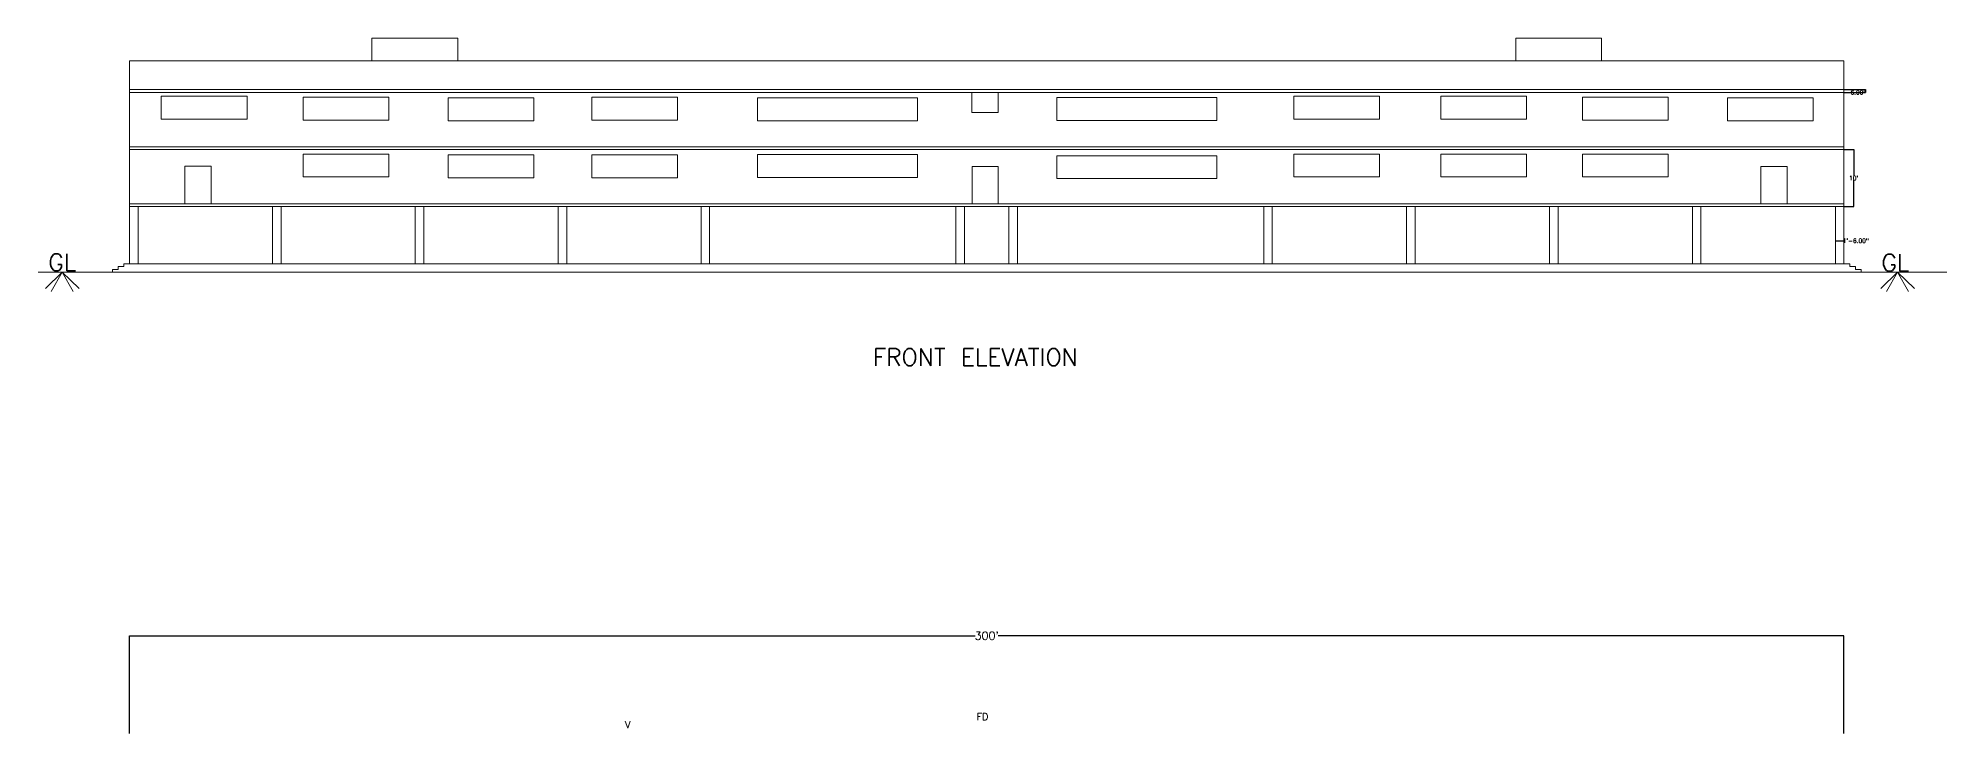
# Model space of a CAD drawing. Header units: inches. Extents: x 2447 to 25919, y 392 to 5548495.
# Drawn here: x 2447 to 6455, y 3041 to 4496 of the extents above; entities that cross this region are included whole.
import ezdxf

# ---------------------------------------------------------------- set-up
doc = ezdxf.new("R2010")
doc.units = ezdxf.units.IN
doc.header["$LTSCALE"] = 0.019685
doc.header["$MEASUREMENT"] = 0
doc.layers.get('0').update_dxf_attribs({"lineweight": 18})
doc.layers.get('Defpoints').update_dxf_attribs({"color": 140, "lineweight": 18})
doc.layers.add('WALLS', color=7, linetype='Continuous', lineweight=18)
doc.styles.get("Standard").update_dxf_attribs({"font": 'txt.shx', "height": 15})
doc.dimstyles.get("Standard").update_dxf_attribs({"dimtxt": 16.8, "dimasz": 0.007087, "dimexe": 0.007087, "dimexo": 0.002461, "dimgap": 0.003543, "dimtad": 0, "dimtih": 1, "dimtoh": 1, "dimzin": 0, "dimdsep": 46, "dimlunit": 3, "dimtxsty": 'Standard', "dimcen": 0.003543, "dimadec": 0, "dimazin": 0, "dimtfac": 1, "dimtofl": 0, "dimtmove": 0, "dimatfit": 3, "dimfxl": 0.03937, "dimtolj": 1, "dimtzin": 0, "dimarcsym": 0})

# ---------------------------------------------------------------- blocks, each defined once
blk = doc.blocks.new('*D194')
at = {"color": 0, "lineweight": -2, "transparency": 16777216}
for p, q in [((2638.8, 3035.2), (2638.8, 3240.6)), ((2638.8, 3240.6), (4414.7, 3240.6)), ((6238.8, 3240.6), (4462.9, 3240.6)), ((6238.8, 3035.2), (6238.8, 3240.6))]:
    blk.add_line(p, q, dxfattribs=at)
at = {"color": 0, "transparency": 16777216}
for points in [[(2638.8, 3240.6), (2638.8, 3240.6), (2638.8, 3240.6)], [(6238.8, 3240.6), (6238.8, 3240.6), (6238.8, 3240.6)]]:
    blk.add_solid(points, dxfattribs=at)
at = {"layer": 'Defpoints', "color": 0, "transparency": 16777216}
for p in [(6238.8, 3240.6), (2638.8, 3035.2), (6238.8, 3035.2)]:
    blk.add_point(p, dxfattribs=at)
at = {"color": 0, "transparency": 16777216, "insert": (4438.8, 3240.6), "char_height": 17, "attachment_point": 5}
blk.add_mtext("\\A1;300'", dxfattribs=at)
blk = doc.blocks.new('window front elevation')
at = {"color": 4}
blk.add_lwpolyline([(-90, -24), (90, -24), (90, 24), (-90, 24)], close=True, dxfattribs=at)
blk = doc.blocks.new('*D214')
at = {"color": 0, "lineweight": -2, "transparency": 16777216}
for p, q in [((6238.8, 4262.2), (6259.3, 4262.2)), ((6259.3, 4262.2), (6259.3, 4206.7)), ((6259.3, 4142.2), (6259.3, 4197.7)), ((6238.8, 4142.2), (6259.3, 4142.2))]:
    blk.add_line(p, q, dxfattribs=at)
at = {"color": 0, "transparency": 16777216}
for points in [[(6259.3, 4262.2), (6259.3, 4262.2), (6259.3, 4262.2)], [(6259.3, 4142.2), (6259.3, 4142.2), (6259.3, 4142.2)]]:
    blk.add_solid(points, dxfattribs=at)
at = {"layer": 'Defpoints', "color": 0, "transparency": 16777216}
for p in [(6238.8, 4262.2), (6259.3, 4262.2), (6238.8, 4142.2)]:
    blk.add_point(p, dxfattribs=at)
at = {"color": 0, "transparency": 16777216, "insert": (6259.3, 4202.2), "char_height": 9, "attachment_point": 5}
blk.add_mtext("\\A1;10'", dxfattribs=at)
blk = doc.blocks.new('*D215')
at = {"color": 0, "lineweight": -2, "transparency": 16777216}
for p, q in [((6238.8, 4388.2), (6284, 4388.2)), ((6238.8, 4382.2), (6284, 4382.2)), ((6284, 4388.2), (6284, 4382.2)), ((6284, 4382.2), (6284, 4382.2)), ((6284, 4382.2), (6284, 4382.2))]:
    blk.add_line(p, q, dxfattribs=at)
at = {"color": 0, "transparency": 16777216}
for points in [[(6284, 4388.2), (6284, 4388.2), (6284, 4388.2)], [(6284, 4382.2), (6284, 4382.2), (6284, 4382.2)]]:
    blk.add_solid(points, dxfattribs=at)
at = {"layer": 'Defpoints', "color": 0, "transparency": 16777216}
for p in [(6238.8, 4388.2), (6238.8, 4382.2), (6284, 4382.2)]:
    blk.add_point(p, dxfattribs=at)
at = {"color": 0, "transparency": 16777216, "insert": (6269, 4382.2), "char_height": 9, "attachment_point": 5}
blk.add_mtext('\\A1;6.00"', dxfattribs=at)
blk = doc.blocks.new('*D216')
at = {"color": 0, "lineweight": -2, "transparency": 16777216}
for p, q in [((6220.8, 4070.9), (6220.8, 4070.5)), ((6220.8, 4070.5), (6238.8, 4070.5)), ((6238.8, 4070.9), (6238.8, 4070.5)), ((6238.8, 4070.5), (6238.8, 4070.5))]:
    blk.add_line(p, q, dxfattribs=at)
at = {"color": 0, "transparency": 16777216}
for points in [[(6220.8, 4070.5), (6220.8, 4070.5), (6220.8, 4070.5)], [(6238.8, 4070.5), (6238.8, 4070.5), (6238.8, 4070.5)]]:
    blk.add_solid(points, dxfattribs=at)
at = {"layer": 'Defpoints', "color": 0, "transparency": 16777216}
for p in [(6220.8, 4070.9), (6238.8, 4070.9), (6238.8, 4070.5)]:
    blk.add_point(p, dxfattribs=at)
at = {"color": 0, "transparency": 16777216, "insert": (6263.5, 4070.5), "char_height": 9, "attachment_point": 5}
blk.add_mtext('\\A1;1\'-6.00"', dxfattribs=at)

msp = doc.modelspace()

# ---------------------------------------------------------------- linework, layer by layer
for p, q in [((2638.77, 4022.236), (2638.77, 4448.236)), ((6238.77, 4448.236), (6238.77, 4022.236)), ((2656.77, 4022.236), (2656.77, 4142.236)), ((2938.77, 4022.236), (2938.77, 4142.236)), ((2956.77, 4022.236), (2956.77, 4142.236)), ((3238.77, 4022.236), (3238.77, 4142.236)), ((3256.77, 4022.236), (3256.77, 4142.236)), ((3538.77, 4022.236), (3538.77, 4142.236)), ((3556.77, 4022.236), (3556.77, 4142.236)), ((3838.77, 4022.236), (3838.77, 4142.236)), ((3856.77, 4022.236), (3856.77, 4142.236)), ((4373.77, 4022.236), (4373.77, 4142.236)), ((4373.77, 4022.236), (4373.77, 4142.236)), ((4391.77, 4022.236), (4391.77, 4142.236)), ((4485.37, 4022.236), (4485.37, 4142.236)), ((4503.37, 4022.236), (4503.37, 4142.236)), ((5020.37, 4022.236), (5020.37, 4142.236)), ((5038.37, 4022.236), (5038.37, 4142.236)), ((5320.37, 4022.236), (5320.37, 4142.236)), ((5338.37, 4022.236), (5338.37, 4142.236)), ((5620.37, 4022.236), (5620.37, 4142.236)), ((5638.37, 4022.236), (5638.37, 4142.236)), ((5920.37, 4022.236), (5920.37, 4142.236)), ((5938.37, 4022.236), (5938.37, 4142.236)), ((6220.77, 4142.236), (6220.77, 4022.236)), ((2614.77, 4010.236), (2602.77, 4010.236)), ((2602.77, 4010.236), (2602.77, 4004.236)), ((2626.77, 4016.236), (2614.77, 4016.236)), ((2614.77, 4016.236), (2614.77, 4010.236)), ((2626.77, 4022.236), (2626.77, 4016.236)), ((6250.77, 4022.236), (6250.77, 4016.236)), ((6250.77, 4016.236), (6262.77, 4016.236)), ((6262.77, 4016.236), (6262.77, 4010.236)), ((6262.77, 4010.236), (6274.77, 4010.236)), ((6274.77, 4010.236), (6274.77, 4004.236)), ((2497.373, 4004.236), (2462.086, 3970.472)), ((2497.373, 4004.236), (2474.185, 3963.926)), ((2497.373, 4004.236), (2532.659, 3970.472)), ((2497.373, 4004.236), (2520.56, 3963.926)), ((2602.77, 4004.236), (2667.671, 4004.236)), ((6351.365, 4004.236), (6316.079, 3970.472)), ((6351.365, 4004.236), (6328.177, 3963.926)), ((6351.365, 4004.236), (6386.651, 3970.472)), ((6351.365, 4004.236), (6374.552, 3963.926))]:
    msp.add_line(p, q)
for points in [[(3147.77, 4448.236), (3327.77, 4448.236), (3327.77, 4496.236), (3147.77, 4496.236)], [(5549.77, 4448.236), (5729.77, 4448.236), (5729.77, 4496.236), (5549.77, 4496.236)], [(4407.448, 4340.236), (4462.568, 4340.236), (4462.568, 4382.236), (4407.448, 4382.236)], [(2754.759, 4148.263), (2809.759, 4148.263), (2809.759, 4226.963), (2754.759, 4226.963)], [(4407.73, 4147.844), (4462.73, 4147.844), (4462.73, 4226.544), (4407.73, 4226.544)], [(6064.493, 4148.027), (6119.493, 4148.027), (6119.493, 4226.727), (6064.493, 4226.727)]]:
    msp.add_lwpolyline(points, close=True)
at = {"color": 4}
for points in [[(3957.032, 4322.697), (4293.032, 4322.697), (4293.032, 4370.697), (3957.032, 4370.697)], [(4586.062, 4323.446), (4922.062, 4323.446), (4922.062, 4371.446), (4586.062, 4371.446)], [(3957.227, 4203.789), (4293.227, 4203.789), (4293.227, 4251.789), (3957.227, 4251.789)], [(4586.062, 4201.131), (4922.062, 4201.131), (4922.062, 4249.131), (4586.062, 4249.131)]]:
    msp.add_lwpolyline(points, close=True, dxfattribs=at)
at = {"layer": 'WALLS'}
for p, q in [((6238.77, 4448.236), (2638.77, 4448.236)), ((6238.77, 4388.236), (2638.77, 4388.236)), ((6238.77, 4382.236), (2638.77, 4382.236)), ((6238.77, 4268.236), (2638.77, 4268.236)), ((6238.77, 4262.236), (2638.77, 4262.236)), ((6238.77, 4148.236), (2638.77, 4148.236)), ((6238.77, 4142.236), (2638.77, 4142.236)), ((6250.77, 4022.236), (2626.77, 4022.236)), ((6454.77, 4004.236), (2446.77, 4004.236))]:
    msp.add_line(p, q, dxfattribs=at)

# ---------------------------------------------------------------- block references
for p in [(2795.327, 4350.258), (3093.08, 4348.153), (3397.853, 4346.819), (3699.173, 4347.969), (5173.198, 4350.258), (5481.901, 4350.258), (5779.653, 4348.153), (6084.426, 4346.819), (3699.173, 4226.729), (5173.198, 4228.705)]:
    msp.add_blockref('window front elevation', p)
at = {"color": 96}
for p in [(3093.08, 4228.627), (3397.853, 4226.729), (5481.901, 4228.705), (5779.653, 4228.627)]:
    msp.add_blockref('window front elevation', p, dxfattribs=at)

# ---------------------------------------------------------------- texts
at = {"attachment_point": 1}
for s, width, gutter_width, insert, char_height in [('GL', 82.85411, 180, (2468.093, 4043.075), 36), ('GL', 60.49941, 180, (6317.51, 4042.357), 36), ('{\\C1;FRONT ELEVATION}', 1701.35947, 180, (4199.734, 3843.96), 36), ('V', 114.99825, 75, (3679.022, 3061.435), 15), ('FD', 81.03116, 75, (4417.246, 3078.081), 15)]:
    msp.add_mtext_dynamic_manual_height_columns(s, width=width, gutter_width=gutter_width, heights=[0], dxfattribs=dict(at, insert=insert, char_height=char_height))

# ---------------------------------------------------------------- dimensions: what is measured, and where the dimension line sits
dim = msp.add_linear_dim(base=(6283.984, 4382.236), p1=(6238.77, 4388.236), p2=(6238.77, 4382.236), angle=90, dimstyle='Standard')
dim.commit()
dim.dimension.update_dxf_attribs({"geometry": '*D215', "text_midpoint": (6268.974, 4382.229)})
dim = msp.add_linear_dim(base=(6259.303, 4262.236), p1=(6238.77, 4142.236), p2=(6238.77, 4262.236), angle=90, dimstyle='Standard')
dim.commit()
dim.dimension.update_dxf_attribs({"geometry": '*D214', "text_midpoint": (6259.303, 4202.236), "dimtype": 160})
for base, p1, p2, picture, middle in [((6238.77, 4070.517), (6220.77, 4070.891), (6238.77, 4070.891), '*D216', (6263.531, 4070.517)), ((6238.77, 3240.556), (2638.77, 3035.22), (6238.77, 3035.22), '*D194', (4438.77, 3240.556))]:
    dim = msp.add_linear_dim(base=base, p1=p1, p2=p2, dimstyle='Standard')
    dim.commit()
    dim.dimension.update_dxf_attribs({"geometry": picture, "text_midpoint": middle})

doc.saveas('drawing.dxf')
